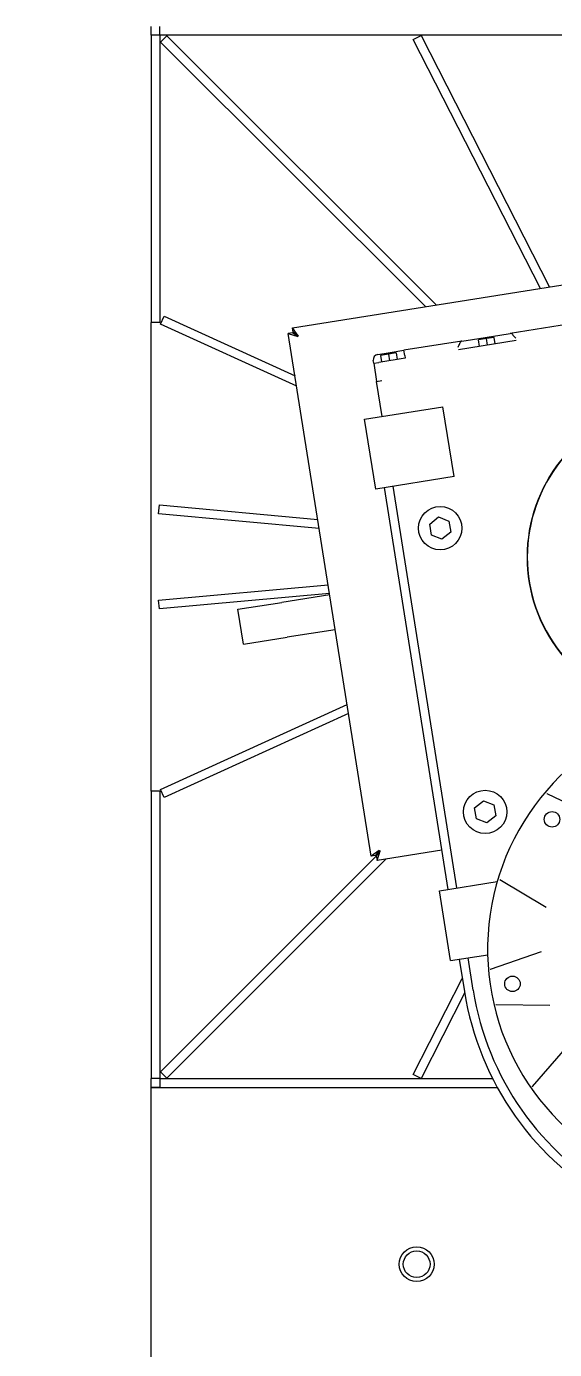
# Model space of a CAD drawing. Header units: millimetres. Extents: x 0 to 157650, y 0 to 89100.
# Drawn here: x 25551 to 26148, y 30789 to 32286 of the extents above; entities that cross this region are included whole.
import ezdxf

# ---------------------------------------------------------------- set-up
doc = ezdxf.new("R2010")
doc.units = ezdxf.units.MM
doc.header["$LTSCALE"] = 150
doc.layers.add('Visible', color=7, linetype='Continuous', lineweight=25)

msp = doc.modelspace()

# ---------------------------------------------------------------- linework, layer by layer
at = {"layer": 'Visible', "color": 9, "true_color": 0xc0c0c0}
for p, q in [((25692, 32275.9), (25692, 32285.9)), ((25702, 32275.9), (25702, 32285.9)), ((25702, 32275.9), (25692, 32275.9)), ((25692, 32275.9), (25692, 31950.9)), ((25702, 32275.9), (25702, 31950.9)), ((26882, 32275.9), (25702, 32275.9)), ((25702.7, 32268.2), (25709.7, 32275.3)), ((26001.9, 31969), (25702.7, 32268.2)), ((25709.7, 32275.3), (26014.1, 31970.9)), ((25988.2, 32271.3), (25997.1, 32275.8)), ((26131.7, 31989.6), (25988.2, 32271.3)), ((25997.1, 32275.8), (26142.1, 31991.2)), ((25851.8, 31945.2), (26630.6, 32068.6)), ((25692, 31420.9), (25692, 31950.9)), ((25702, 31950.9), (25692, 31950.9)), ((25702.6, 31949.1), (25706.7, 31958.2)), ((25706.7, 31958.2), (25854.6, 31890.8)), ((25856.5, 31878.9), (25702.6, 31949.1)), ((25851.9, 31939.5), (25847, 31938.7)), ((25940.6, 31347.5), (25847, 31938.7)), ((25847, 31938.7), (25857.7, 31935.3)), ((25858.3, 31936.1), (25851.8, 31945.2)), ((25852.5, 31940.3), (25851.8, 31945.2)), ((25857.7, 31935.3), (25851.9, 31939.5)), ((25858.3, 31936.1), (25852.5, 31940.3)), ((25858.3, 31936.1), (25857.7, 31935.3)), ((26055.1, 31931.9), (26085.8, 31936.8)), ((26085.8, 31936.8), (26097.8, 31938.7)), ((26163.6, 31949.1), (26097.8, 31938.7)), ((26043.1, 31930), (25977.6, 31919.6)), ((26104.4, 31930.6), (26039.4, 31920.3)), ((26043.1, 31930), (26055.1, 31931.9)), ((26070.7, 31932.8), (26061.8, 31931.4)), ((26063, 31924), (26061.8, 31931.4)), ((26079.6, 31934.2), (26070.7, 31932.8)), ((26071.9, 31925.4), (26070.7, 31932.8)), ((26080.7, 31926.8), (26079.6, 31934.2)), ((25943.5, 31905.1), (25943, 31908.1)), ((25943.5, 31905.1), (25949.4, 31906)), ((25948, 31914.9), (25959.8, 31916.8)), ((25979, 31910.7), (25949.4, 31906)), ((25960.1, 31915.3), (25951.2, 31913.9)), ((25951.2, 31913.9), (25952.3, 31906.5)), ((25959.8, 31916.8), (25977.6, 31919.6)), ((25968.9, 31916.7), (25960.1, 31915.3)), ((25960.1, 31915.3), (25961.2, 31907.9)), ((25968.9, 31916.7), (25970.1, 31909.3)), ((25978.5, 31913.7), (25977.6, 31919.6)), ((25978.5, 31913.7), (25979, 31910.7)), ((25943.5, 31905.1), (25946.7, 31884.3)), ((25946.7, 31884.3), (25952.7, 31885.3)), ((25953, 31844.8), (25946.7, 31884.3)), ((25933.2, 31841.7), (26021.6, 31855.7)), ((26034.2, 31776.7), (26021.6, 31855.7)), ((25945.8, 31762.7), (25933.2, 31841.7)), ((26034.2, 31776.7), (25945.8, 31762.7)), ((26027.6, 31309.9), (25955.6, 31764.3)), ((26037.5, 31311.5), (25965.5, 31765.8)), ((25700.5, 31734.7), (25701.4, 31744.7)), ((25701.4, 31744.7), (25880.3, 31728.4)), ((25881.9, 31718.2), (25700.5, 31734.7)), ((26006.7, 31723.1), (26016.6, 31731.1)), ((26016.6, 31731.1), (26028.4, 31726.5)), ((26028.4, 31726.5), (26030.4, 31714)), ((26008.7, 31710.5), (26006.7, 31723.1)), ((26030.4, 31714), (26020.5, 31706)), ((26020.5, 31706), (26008.7, 31710.5)), ((25700.5, 31637.1), (25892, 31654.5)), ((25701.4, 31627.2), (25700.5, 31637.1)), ((25893.6, 31644.6), (25701.4, 31627.2)), ((25893.8, 31643.1), (25839.5, 31634.5)), ((25790.1, 31626.7), (25839.5, 31634.5)), ((25796.4, 31587.2), (25790.1, 31626.7)), ((25796.4, 31587.2), (25845.8, 31595)), ((25900.1, 31603.6), (25845.8, 31595)), ((25702.6, 31422.8), (25913.5, 31518.9)), ((25915.1, 31508.7), (25706.7, 31413.7)), ((25702, 31420.9), (25692, 31420.9)), ((25692, 31420.9), (25692, 31095.9)), ((25702, 31420.9), (25702, 31095.9)), ((25706.7, 31413.7), (25702.6, 31422.8)), ((26139, 31418.5), (26139.1, 31418.5)), ((26139.1, 31418.5), (26193.9, 31391.8)), ((26057.5, 31402.1), (26067.4, 31410.1)), ((26059.5, 31389.6), (26057.5, 31402.1)), ((26067.4, 31410.1), (26079.3, 31405.5)), ((26079.3, 31405.5), (26081.3, 31393)), ((26071.4, 31385), (26059.5, 31389.6)), ((26081.3, 31393), (26071.4, 31385)), ((25949.7, 31354), (25940.6, 31347.5)), ((25949.7, 31354), (25945.6, 31348.3)), ((25950.6, 31353.4), (25946.4, 31347.7)), ((26020.6, 31354.4), (25947.2, 31342.7)), ((25947.2, 31342.7), (25950.6, 31353.4)), ((25949.7, 31354), (25950.6, 31353.4)), ((25702.7, 31103.6), (25946.4, 31347.4)), ((25957.6, 31344.4), (25709.7, 31096.5)), ((25945.6, 31348.3), (25940.6, 31347.5)), ((25946.4, 31347.7), (25947.2, 31342.7)), ((26017.7, 31308.4), (26083, 31318.7)), ((26030.2, 31229.3), (26017.7, 31308.4)), ((26086, 31320.5), (26085.8, 31320.6)), ((26138.1, 31289.2), (26086, 31320.5)), ((26030.2, 31229.3), (26072.2, 31236)), ((26075.4, 31219.8), (26132.9, 31239.6)), ((26040.1, 31230.9), (26045.9, 31194.4)), ((26055.8, 31196), (26050, 31232.5)), ((26075.2, 31219.7), (26075.4, 31219.8)), ((25988.2, 31100.6), (26043.5, 31209.2)), ((26046.2, 31192.4), (25997.1, 31096)), ((26081.8, 31179.4), (26081.6, 31179.4)), ((26142.6, 31178.4), (26081.8, 31179.4)), ((26123, 31086.9), (26162.9, 31132.8)), ((25709.7, 31096.5), (25702.7, 31103.6)), ((25997.1, 31096), (25988.2, 31100.6)), ((25702, 31095.9), (25692, 31095.9)), ((25692, 31085.9), (25692, 31095.9)), ((25692, 29156.1), (25692, 31085.9)), ((25692, 31085.9), (25702, 31085.9)), ((25692, 29156.1), (25692, 31085.9)), ((25702, 31085.9), (25692, 31085.9)), ((25702, 31095.9), (25702, 31085.9)), ((25702, 31095.9), (26077.7, 31095.9)), ((25702, 31085.9), (26082.9, 31085.9)), ((26122.4, 31085.9), (26122.4, 31085.9)), ((26122.9, 31086.7), (26123, 31086.9))]:
    msp.add_line(p, q, dxfattribs=at)
for centre, radius in [((26018.6, 31718.5), 24.5), ((26069.4, 31397.5), 24.5), ((26144.9, 31389.1), 8.75), ((26100.2, 31203), 8.75), ((25992, 30885.9), 19.7), ((25992, 30885.9), 15.1)]:
    msp.add_circle(centre, radius, dxfattribs=at)
for centre, radius, start, end in [((26292, 31685.9), 12796, 45.6757, 314.3243), ((26292, 31685.9), 2654.3, 55.8521, 348.3907), ((26292, 31685.9), 2606, 57.4266, 348.9003), ((26292, 31685.9), 2600, 57.6311, 342.6579), ((25948.9, 31909), 6, 99, 189), ((26292, 31685.9), 175.3, 306.8341, 251.1659), ((26292, 31685.9), 175, 306.6604, 251.3396), ((26347.1, 31242.1), 275, 25.4182, 248.4411), ((26376.8, 31246.8), 335, 189, 241.5052), ((26376.8, 31246.8), 325, 189, 241.1319)]:
    msp.add_arc(centre, radius, start, end, dxfattribs=at)
for centre, start_param, end_param in [((26098.8, 31932.7), 5.435123, 6.283185), ((26044, 31924.1), 0, 0.848062)]:
    msp.add_ellipse(centre, major_axis=(-0.94, 5.93), ratio=0.57735, start_param=start_param, end_param=end_param, dxfattribs=at)
for points in [[(26103.9, 31933.5), (26103.4, 31934), (26102.9, 31934.5), (26102, 31935.5), (26101.5, 31936), (26101, 31936.7), (26100.8, 31936.9), (26100.7, 31937.1)], [(26038.9, 31923.2), (26039.2, 31923.8), (26039.5, 31924.5), (26040.1, 31925.8), (26040.4, 31926.4), (26040.7, 31927.1), (26040.8, 31927.3), (26040.8, 31927.6)]]:
    msp.add_open_spline(points, degree=3, knots=[0, 0, 0, 0, 0.1995864, 0.1995864, 0.3991729, 0.3991729, 0.4815238, 0.4815238, 0.4815238, 0.4815238], dxfattribs=at)

doc.saveas('drawing.dxf')
